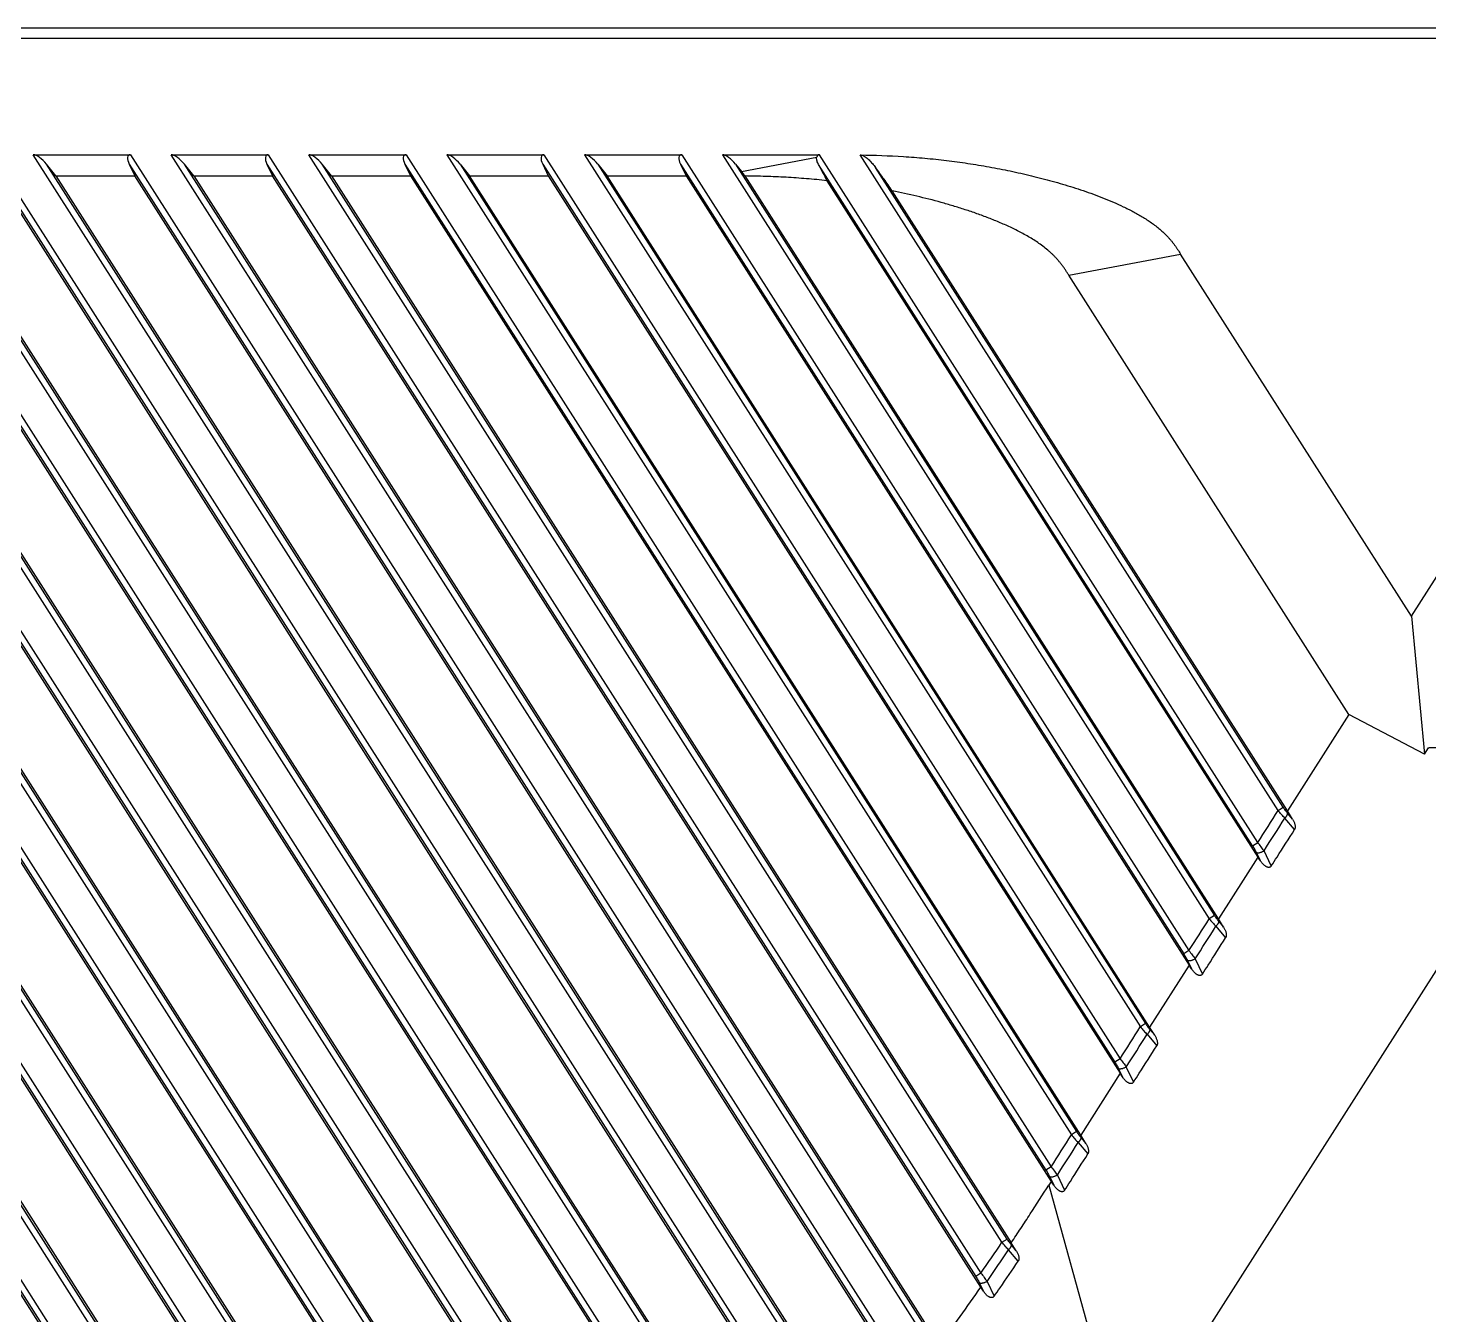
# Model space of a CAD drawing. Header units: millimetres. Extents: x 1409 to 26878, y 589 to 5187.
# Drawn here: x 2720.2 to 2786.5, y 1352.3 to 1413.2 of the extents above; entities that cross this region are included whole.
import ezdxf

# ---------------------------------------------------------------- set-up
doc = ezdxf.new("R2010")
doc.units = ezdxf.units.MM

msp = doc.modelspace()

# ---------------------------------------------------------------- linework, layer by layer
at = {"color": 7, "linetype": 'Continuous'}
for p, q in [((2803.3751, 1413.1998), (2676.3747, 1413.1998)), ((2803.0565, 1412.6998), (2681.4953, 1412.6998)), ((2785.6345, 1385.3527), (2803.0565, 1412.6998)), ((2685.8832, 1407.1998), (2732.3898, 1334.1991)), ((2734.7962, 1333.4399), (2687.806, 1407.1998)), ((2692.4045, 1407.1998), (2739.583, 1333.1443)), ((2741.3319, 1333.4173), (2694.3273, 1407.1998)), ((2698.9258, 1407.1998), (2745.133, 1334.6691)), ((2746.6007, 1335.3832), (2700.8485, 1407.1998)), ((2705.4471, 1407.1998), (2749.895, 1337.4305)), ((2751.1978, 1338.4037), (2707.3698, 1407.1998)), ((2711.9683, 1407.1998), (2754.1699, 1340.9566)), ((2755.3608, 1342.1055), (2713.8911, 1407.1998)), ((2718.4896, 1407.1998), (2758.1046, 1345.0168)), ((2759.2131, 1346.2949), (2720.4124, 1407.1998)), ((2720.4124, 1407.1998), (2725.0109, 1407.1998)), ((2725.0109, 1407.1998), (2761.7841, 1349.4775)), ((2762.8288, 1350.8557), (2726.9337, 1407.1998)), ((2726.9337, 1407.1998), (2731.5322, 1407.1998)), ((2731.5322, 1407.1998), (2765.263, 1354.2531)), ((2766.2561, 1355.7123), (2733.455, 1407.1998)), ((2733.455, 1407.1998), (2738.0596, 1407.1998)), ((2738.0596, 1407.1998), (2768.584, 1359.286)), ((2739.9824, 1407.1998), (2769.5446, 1360.7964)), ((2739.9824, 1407.1998), (2744.5809, 1407.1998)), ((2744.5809, 1407.1998), (2771.8447, 1364.4042)), ((2746.5037, 1407.1998), (2772.8053, 1365.9145)), ((2746.5037, 1407.1998), (2751.1022, 1407.1998)), ((2751.1022, 1407.1998), (2775.1053, 1369.5224)), ((2753.025, 1407.1998), (2776.0659, 1371.0327)), ((2753.025, 1407.1998), (2757.6235, 1407.1998)), ((2753.9229, 1406.4146), (2757.488, 1407.0883)), ((2778.366, 1374.6406), (2757.6235, 1407.1998)), ((2779.3266, 1376.1509), (2759.551, 1407.1923)), ((2685.8229, 1406.7551), (2732.1454, 1334.0434)), ((2735.0406, 1333.5956), (2688.4329, 1406.7551)), ((2692.3442, 1406.7551), (2739.3386, 1332.9886)), ((2741.5763, 1333.573), (2694.9541, 1406.7551)), ((2698.8655, 1406.7551), (2744.8886, 1334.5134)), ((2746.8451, 1335.5389), (2701.4754, 1406.7551)), ((2705.3868, 1406.7551), (2749.6506, 1337.2748)), ((2751.4422, 1338.5594), (2707.9967, 1406.7551)), ((2711.9081, 1406.7551), (2753.9255, 1340.8009)), ((2755.6052, 1342.2612), (2714.518, 1406.7551)), ((2718.4294, 1406.7551), (2757.8602, 1344.8611)), ((2759.4575, 1346.4506), (2721.0393, 1406.7551)), ((2721.4813, 1406.1998), (2721.0393, 1406.7551)), ((2724.9506, 1406.7551), (2761.5397, 1349.3218)), ((2724.9506, 1406.7551), (2725.2162, 1406.1998)), ((2763.0732, 1351.0114), (2727.5606, 1406.7551)), ((2728.0026, 1406.1998), (2727.5606, 1406.7551)), ((2731.4719, 1406.7551), (2731.7375, 1406.1998)), ((2731.4719, 1406.7551), (2765.0186, 1354.0974)), ((2734.5239, 1406.1998), (2734.0819, 1406.7551)), ((2766.5005, 1355.868), (2734.0819, 1406.7551)), ((2737.9993, 1406.7551), (2738.2649, 1406.1998)), ((2737.9993, 1406.7551), (2768.3396, 1359.1303)), ((2740.6093, 1406.7551), (2741.0512, 1406.1998)), ((2740.6093, 1406.7551), (2769.789, 1360.9521)), ((2744.5206, 1406.7551), (2771.6003, 1364.2485)), ((2744.5206, 1406.7551), (2744.7862, 1406.1998)), ((2747.1306, 1406.7551), (2747.5725, 1406.1998)), ((2747.1306, 1406.7551), (2773.0497, 1366.0702)), ((2751.0419, 1406.7551), (2774.8609, 1369.3667)), ((2751.0419, 1406.7551), (2751.3075, 1406.1998)), ((2753.6519, 1406.7551), (2776.3103, 1371.1884)), ((2753.6519, 1406.7551), (2753.9229, 1406.4146)), ((2778.1216, 1374.4849), (2757.5723, 1406.7407)), ((2779.571, 1376.3066), (2760.2782, 1406.5902)), ((2732.158, 1333.8852), (2686.0885, 1406.1998)), ((2688.8748, 1406.1998), (2735.5738, 1332.8971)), ((2739.4068, 1332.7431), (2692.6097, 1406.1998)), ((2695.3961, 1406.1998), (2741.9277, 1333.1598)), ((2745.0035, 1334.1945), (2699.131, 1406.1998)), ((2701.9174, 1406.1998), (2747.1285, 1335.2326)), ((2749.8026, 1336.8978), (2705.6523, 1406.1998)), ((2708.4387, 1406.1998), (2751.6914, 1338.3066)), ((2754.1066, 1340.3782), (2712.1736, 1406.1998)), ((2714.96, 1406.1998), (2755.8341, 1342.0403)), ((2758.0646, 1344.4017), (2718.6949, 1406.1998)), ((2721.4813, 1406.1998), (2759.673, 1346.2509)), ((2721.4813, 1406.1998), (2725.2162, 1406.1998)), ((2761.7633, 1348.8324), (2725.2162, 1406.1998)), ((2728.0026, 1406.1998), (2763.2789, 1350.827)), ((2728.0026, 1406.1998), (2731.7375, 1406.1998)), ((2765.258, 1353.5831), (2731.7375, 1406.1998)), ((2734.5239, 1406.1998), (2766.6989, 1355.695)), ((2734.5239, 1406.1998), (2738.2649, 1406.1998)), ((2738.2649, 1406.1998), (2768.5902, 1358.5986)), ((2769.9834, 1360.7854), (2741.0512, 1406.1998)), ((2741.0512, 1406.1998), (2744.7862, 1406.1998)), ((2744.7862, 1406.1998), (2771.8509, 1363.7167)), ((2773.2441, 1365.9036), (2747.5725, 1406.1998)), ((2747.5725, 1406.1998), (2751.3075, 1406.1998)), ((2751.3075, 1406.1998), (2775.1115, 1368.8349)), ((2776.5047, 1371.0218), (2754.0972, 1406.1944)), ((2757.9749, 1405.9704), (2778.3722, 1373.9531)), ((2779.7653, 1376.14), (2761.0668, 1405.4907)), ((2769.4186, 1401.5007), (2774.71, 1402.5007)), ((2785.6345, 1385.3527), (2774.71, 1402.5007)), ((2782.6703, 1380.6998), (2769.4186, 1401.5007)), ((2785.6345, 1385.3527), (2786.251, 1378.8294)), ((2782.6703, 1380.6998), (2779.7653, 1376.14)), ((2786.251, 1378.8294), (2782.6703, 1380.6998)), ((2793.2204, 1378.6719), (2772.0472, 1345.4366)), ((2786.251, 1378.8294), (2786.4423, 1379.1298)), ((2786.4423, 1379.1298), (2786.4663, 1379.1302)), ((2779.3266, 1376.1509), (2779.571, 1376.3066)), ((2780.0079, 1375.7489), (2779.7653, 1376.14)), ((2780.0079, 1375.7489), (2779.7742, 1376.0265)), ((2780.1041, 1375.2532), (2779.6463, 1375.7973)), ((2778.1216, 1374.4849), (2778.366, 1374.6406)), ((2778.3722, 1373.9531), (2776.5047, 1371.0218)), ((2778.4865, 1373.7784), (2778.2993, 1374.1669)), ((2778.4865, 1373.7784), (2778.3722, 1373.9531)), ((2779.0044, 1373.5317), (2778.6596, 1374.2481)), ((2776.3103, 1371.1884), (2776.0659, 1371.0327)), ((2776.3857, 1370.6791), (2776.8434, 1370.135)), ((2776.7473, 1370.6307), (2776.5047, 1371.0218)), ((2776.5136, 1370.9083), (2776.7473, 1370.6307)), ((2775.1053, 1369.5224), (2774.8609, 1369.3667)), ((2775.1115, 1368.8349), (2773.2441, 1365.9036)), ((2775.0387, 1369.0487), (2775.2258, 1368.6602)), ((2775.2258, 1368.6602), (2775.1115, 1368.8349)), ((2775.399, 1369.1299), (2775.7438, 1368.4135)), ((2773.0497, 1366.0702), (2772.8053, 1365.9145)), ((2773.4866, 1365.5125), (2773.2441, 1365.9036)), ((2773.125, 1365.5609), (2773.5828, 1365.0168)), ((2773.253, 1365.7901), (2773.4866, 1365.5125)), ((2771.8447, 1364.4042), (2771.6003, 1364.2485)), ((2771.7781, 1363.9305), (2771.9652, 1363.542)), ((2772.1383, 1364.0118), (2772.4832, 1363.2953)), ((2771.8509, 1363.7167), (2769.9834, 1360.7854)), ((2771.9652, 1363.542), (2771.8509, 1363.7167)), ((2769.789, 1360.9521), (2769.5446, 1360.7964)), ((2770.226, 1360.3943), (2769.9834, 1360.7854)), ((2769.9923, 1360.672), (2770.226, 1360.3943)), ((2769.8644, 1360.4427), (2770.3221, 1359.8987)), ((2768.584, 1359.286), (2768.3396, 1359.1303)), ((2768.5902, 1358.5986), (2768.479, 1358.4239)), ((2768.5174, 1358.8123), (2768.7046, 1358.4238)), ((2768.7046, 1358.4238), (2768.5902, 1358.5986)), ((2768.8777, 1358.8936), (2769.2225, 1358.1771)), ((2768.479, 1358.4239), (2772.0472, 1345.4366)), ((2766.2561, 1355.7123), (2766.5005, 1355.868)), ((2767.0261, 1354.82), (2766.5722, 1355.358)), ((2766.9342, 1355.3158), (2766.6989, 1355.695)), ((2766.9342, 1355.3158), (2766.7021, 1355.5907)), ((2765.263, 1354.2531), (2765.0186, 1354.0974)), ((2765.1935, 1353.7837), (2765.3749, 1353.4044)), ((2765.3749, 1353.4044), (2765.258, 1353.5831)), ((2765.5514, 1353.8607), (2765.887, 1353.1581))]:
    msp.add_line(p, q, dxfattribs=at)
for centre, radius, start, end in [((2578.7991, 1502.6313), 237.0835, 327.326235, 327.758804), ((2575.0522, 1505.0195), 241.9858, 327.288503, 327.723377), ((2575.5107, 1497.5308), 237.1163, 327.326253, 327.758762), ((2571.7636, 1499.9191), 242.019, 327.288526, 327.723341), ((2572.2515, 1492.4116), 237.1146, 327.326259, 327.758771), ((2568.5031, 1494.8008), 242.0187, 327.288533, 327.723349), ((2569.005, 1487.2845), 237.0978, 327.326242, 327.758785), ((2565.2625, 1489.6699), 241.995, 327.288507, 327.723365), ((2656.6755, 1429.227), 131.9558, 325.376963, 326.143393), ((2657.2106, 1428.8215), 131.7454, 325.320749, 326.108855)]:
    msp.add_arc(centre, radius, start, end, dxfattribs=at)
for centre, start_param, end_param in [((2720.7947, 1406.5998), -1.6198208, -0.3108239), ((2725.3932, 1406.5998), -0.3108239, 0.9981731), ((2727.3159, 1406.5998), -1.6198208, -0.3108239), ((2731.9145, 1406.5998), -0.3108239, 0.9981731), ((2733.8372, 1406.5998), -1.6198208, -0.3108239), ((2738.4418, 1406.5998), -0.3108239, 0.9981731), ((2740.3646, 1406.5998), -1.6198208, -0.3108239), ((2744.9631, 1406.5998), -0.3108239, 0.9981731), ((2746.8859, 1406.5998), -1.6198208, -0.3108239), ((2751.4844, 1406.5998), -0.3108239, 0.9981731), ((2753.4072, 1406.5998), -1.6198208, -0.3108239), ((2758.0057, 1406.5998), -0.3108239, 0.3086255)]:
    msp.add_ellipse(centre, major_axis=(-0.4727, 0.5712), ratio=0.3881945, start_param=start_param, end_param=end_param, dxfattribs=at)
for points, knots in [([(2757.5723, 1406.7407), (2757.5587, 1406.7683), (2757.5331, 1406.824), (2757.5074, 1406.8959), (2757.4926, 1406.9546), (2757.4852, 1406.999), (2757.4825, 1407.0438), (2757.4851, 1407.0737), (2757.488, 1407.0883)], [0, 0, 0, 0, 0.2543029, 0.5054461, 0.6298792, 0.7536105, 0.8768269, 1, 1, 1, 1]), ([(2759.551, 1407.1923), (2759.5614, 1407.1921), (2759.5821, 1407.1902), (2759.6224, 1407.1817), (2759.6708, 1407.1645), (2759.7257, 1407.1375), (2759.795, 1407.0957), (2759.8758, 1407.0355), (2759.9657, 1406.9553), (2760.05, 1406.8695), (2760.1565, 1406.7496), (2760.2307, 1406.6547), (2760.2782, 1406.5902)], [0, 0, 0, 0, 0.032107, 0.0641269, 0.1276997, 0.1908158, 0.2535804, 0.3783905, 0.5027548, 0.6269723, 0.7512086, 1, 1, 1, 1]), ([(2759.551, 1407.1923), (2760.232, 1407.1823), (2761.2536, 1407.1468), (2762.6119, 1407.0416), (2763.6279, 1406.9335), (2764.6405, 1406.7964), (2765.6487, 1406.6305), (2766.6517, 1406.4357), (2767.6486, 1406.2113), (2768.6379, 1405.9559), (2769.6179, 1405.6665), (2770.4244, 1405.393), (2771.061, 1405.1506), (2771.5332, 1404.9555), (2771.9211, 1404.7801), (2772.2272, 1404.6307), (2772.4543, 1404.5137), (2772.6785, 1404.3912), (2772.8993, 1404.2627), (2773.1161, 1404.1275), (2773.328, 1403.9848), (2773.5341, 1403.8337), (2773.7331, 1403.6734), (2773.9236, 1403.503), (2774.0738, 1403.3519), (2774.188, 1403.2255), (2774.2706, 1403.128), (2774.3502, 1403.0281), (2774.4268, 1402.9258), (2774.5004, 1402.8214), (2774.5955, 1402.6801), (2774.6643, 1402.5725), (2774.71, 1402.5007)], [0, 0, 0, 0, 0.124992, 0.1874926, 0.2499927, 0.3124917, 0.37499, 0.4374876, 0.4999846, 0.5624812, 0.6249771, 0.687472, 0.7187216, 0.7499711, 0.7812207, 0.7968466, 0.8124724, 0.8280983, 0.843725, 0.8593512, 0.8749786, 0.8906053, 0.9062331, 0.9218603, 0.9374884, 0.945303, 0.953118, 0.9609335, 0.9687484, 0.9765612, 0.9843737, 1, 1, 1, 1]), ([(2754.0972, 1406.1944), (2754.0827, 1406.2129), (2754.0248, 1406.2865), (2753.9666, 1406.3597), (2753.9229, 1406.4146)], [0, 0, 0, 0, 0.2508947, 1, 1, 1, 1]), ([(2757.5723, 1406.7407), (2757.6361, 1406.6123), (2757.7683, 1406.3544), (2757.9051, 1406.099), (2757.9749, 1405.9704)], [0, 0, 0, 0, 0.4950616, 1, 1, 1, 1]), ([(2761.0668, 1405.4907), (2760.9366, 1405.6759), (2760.6759, 1406.0439), (2760.4114, 1406.4093), (2760.2782, 1406.5902)], [0, 0, 0, 0, 0.5019589, 1, 1, 1, 1]), ([(2757.9749, 1405.9704), (2757.653, 1406.006), (2757.0083, 1406.0684), (2756.0392, 1406.1356), (2755.0686, 1406.1776), (2754.421, 1406.1906), (2754.0972, 1406.1944)], [0, 0, 0, 0, 0.2500003, 0.5000004, 0.7500001, 1, 1, 1, 1]), ([(2769.4186, 1401.5007), (2769.3921, 1401.5424), (2769.3389, 1401.6258), (2769.2577, 1401.7499), (2769.1739, 1401.8724), (2769.0864, 1401.9922), (2768.995, 1402.1091), (2768.8994, 1402.2227), (2768.7997, 1402.3326), (2768.696, 1402.4388), (2768.5887, 1402.5414), (2768.4412, 1402.6733), (2768.1726, 1402.8919), (2767.765, 1403.1731), (2767.2517, 1403.4714), (2766.722, 1403.7393), (2766.2709, 1403.9422), (2765.9058, 1404.0943), (2765.5381, 1404.2401), (2765.0742, 1404.4116), (2764.5123, 1404.6022), (2763.9459, 1404.7792), (2763.1858, 1404.9986), (2762.2277, 1405.2442), (2761.4546, 1405.4129), (2761.0668, 1405.4907)], [0, 0, 0, 0, 0.0156252, 0.0312502, 0.0468754, 0.0625048, 0.0781349, 0.093764, 0.109394, 0.1250256, 0.140657, 0.1562864, 0.187543, 0.2500354, 0.3125317, 0.3750294, 0.4375275, 0.4687782, 0.5000282, 0.5625266, 0.6250244, 0.6875225, 0.7500204, 0.8750099, 1, 1, 1, 1]), ([(2793.2204, 1378.6719), (2793.2216, 1378.6738), (2793.2237, 1378.6778), (2793.225, 1378.6845), (2793.2243, 1378.6912), (2793.2216, 1378.6974), (2793.2177, 1378.7029), (2793.2115, 1378.7093), (2793.2027, 1378.7161), (2793.1913, 1378.723), (2793.1795, 1378.7291), (2793.1674, 1378.7345), (2793.1509, 1378.7412), (2793.13, 1378.7486), (2793.1045, 1378.7564), (2793.0789, 1378.7635), (2793.0531, 1378.77), (2793.0272, 1378.7761), (2792.9925, 1378.7837), (2792.949, 1378.7924), (2792.8966, 1378.802), (2792.8441, 1378.8107), (2792.7915, 1378.8189), (2792.7213, 1378.8291), (2792.6333, 1378.8409), (2792.5276, 1378.8537), (2792.3866, 1378.8694), (2792.21, 1378.887), (2791.9979, 1378.9058), (2791.7856, 1378.9228), (2791.5732, 1378.9383), (2791.3607, 1378.9526), (2791.1482, 1378.9659), (2790.9356, 1378.9782), (2790.6521, 1378.9937), (2790.2976, 1379.0114), (2789.8721, 1379.0303), (2789.4465, 1379.0474), (2789.0209, 1379.0628), (2788.5952, 1379.0767), (2788.2404, 1379.0873), (2787.9566, 1379.0951), (2787.7437, 1379.1008), (2787.5308, 1379.1061), (2787.3179, 1379.1111), (2787.105, 1379.1158), (2786.8921, 1379.1208), (2786.6792, 1379.1259), (2786.5373, 1379.1289), (2786.4663, 1379.1302)], [0, 0, 0, 0, 0.0009807, 0.0019608, 0.0029408, 0.00392, 0.0048996, 0.0058771, 0.0078294, 0.009782, 0.0117346, 0.0136872, 0.0156399, 0.019545, 0.0234503, 0.0273557, 0.0312612, 0.0351668, 0.0390724, 0.0468837, 0.0546951, 0.0625066, 0.0703182, 0.0781299, 0.0937534, 0.1093771, 0.125001, 0.1562489, 0.1874974, 0.2187461, 0.2499951, 0.2812443, 0.3124936, 0.3437431, 0.3749928, 0.4374923, 0.4999922, 0.5624924, 0.6249929, 0.6874936, 0.7499946, 0.7812451, 0.8124957, 0.8437464, 0.874997, 0.9062477, 0.9374985, 0.9687493, 1, 1, 1, 1]), ([(2779.6463, 1375.7973), (2779.6195, 1375.8239), (2779.5655, 1375.8793), (2779.4576, 1375.996), (2779.3785, 1376.0879), (2779.3266, 1376.1509)], [0, 0, 0, 0, 0.2378399, 0.4861978, 1, 1, 1, 1]), ([(2779.7742, 1376.0265), (2779.7565, 1376.0476), (2779.7212, 1376.0914), (2779.6521, 1376.1838), (2779.6028, 1376.2567), (2779.571, 1376.3066)], [0, 0, 0, 0, 0.2383761, 0.4869474, 1, 1, 1, 1]), ([(2779.6463, 1375.7973), (2779.6662, 1375.8162), (2779.6937, 1375.8459), (2779.725, 1375.8879), (2779.744, 1375.9185), (2779.7588, 1375.948), (2779.7691, 1375.9761), (2779.7746, 1376.0021), (2779.775, 1376.0188), (2779.7742, 1376.0265)], [0, 0, 0, 0, 0.3055994, 0.4486624, 0.5823825, 0.7051123, 0.8156934, 0.9138055, 1, 1, 1, 1]), ([(2779.0044, 1373.5317), (2779.0952, 1373.6725), (2779.4636, 1374.2452), (2779.8295, 1374.8194), (2780.1041, 1375.2532)], [0, 0, 0, 0, 0.246028, 1, 1, 1, 1]), ([(2780.0079, 1375.7489), (2780.0195, 1375.7302), (2780.0416, 1375.6922), (2780.0712, 1375.6334), (2780.0967, 1375.5726), (2780.1173, 1375.5099), (2780.1316, 1375.4455), (2780.1365, 1375.3906), (2780.1345, 1375.3466), (2780.1294, 1375.314), (2780.1198, 1375.2823), (2780.1099, 1375.2625), (2780.1041, 1375.2532)], [0, 0, 0, 0, 0.1249486, 0.2499087, 0.3748706, 0.499841, 0.6248138, 0.7497721, 0.812318, 0.8748649, 0.9374413, 1, 1, 1, 1]), ([(2778.6596, 1374.2481), (2778.6151, 1374.3142), (2778.52, 1374.4472), (2778.4191, 1374.5758), (2778.366, 1374.6406)], [0, 0, 0, 0, 0.4873438, 1, 1, 1, 1]), ([(2778.2993, 1374.1669), (2778.2736, 1374.2204), (2778.2173, 1374.3282), (2778.1549, 1374.4325), (2778.1216, 1374.4849)], [0, 0, 0, 0, 0.4888858, 1, 1, 1, 1]), ([(2778.2993, 1374.1669), (2778.3082, 1374.1622), (2778.3297, 1374.1552), (2778.3663, 1374.1518), (2778.409, 1374.1544), (2778.4564, 1374.1629), (2778.507, 1374.1769), (2778.5589, 1374.1962), (2778.6103, 1374.2198), (2778.6435, 1374.2383), (2778.6596, 1374.2481)], [0, 0, 0, 0, 0.0792954, 0.1752899, 0.2879689, 0.4154066, 0.554449, 0.7011607, 0.8512167, 1, 1, 1, 1]), ([(2779.0044, 1373.5317), (2778.9969, 1373.52), (2778.9835, 1373.5034), (2778.9617, 1373.4858), (2778.9434, 1373.4752), (2778.9238, 1373.4677), (2778.8963, 1373.4618), (2778.861, 1373.4619), (2778.8199, 1373.4711), (2778.7809, 1373.4867), (2778.7441, 1373.5069), (2778.6977, 1373.5381), (2778.6444, 1373.5834), (2778.5865, 1373.644), (2778.5338, 1373.7092), (2778.5018, 1373.755), (2778.4865, 1373.7784)], [0, 0, 0, 0, 0.0625191, 0.0938479, 0.1251603, 0.1564889, 0.1877976, 0.2502852, 0.3127834, 0.3752795, 0.4377686, 0.5002529, 0.625159, 0.7500914, 0.8750402, 1, 1, 1, 1]), ([(2776.3103, 1371.1884), (2776.3421, 1371.1385), (2776.3914, 1371.0656), (2776.4606, 1370.9732), (2776.4959, 1370.9294), (2776.5136, 1370.9083)], [0, 0, 0, 0, 0.5129886, 0.761589, 1, 1, 1, 1]), ([(2776.0659, 1371.0327), (2776.1179, 1370.9697), (2776.1969, 1370.8778), (2776.3049, 1370.7611), (2776.3588, 1370.7057), (2776.3857, 1370.6791)], [0, 0, 0, 0, 0.5137377, 0.762126, 1, 1, 1, 1]), ([(2776.5136, 1370.9083), (2776.5144, 1370.9006), (2776.514, 1370.8839), (2776.5084, 1370.8579), (2776.4982, 1370.8298), (2776.4834, 1370.8003), (2776.4644, 1370.7698), (2776.4331, 1370.7277), (2776.4055, 1370.698), (2776.3857, 1370.6791)], [0, 0, 0, 0, 0.0861944, 0.1843064, 0.2948875, 0.4176174, 0.5513375, 0.6944005, 1, 1, 1, 1]), ([(2776.7473, 1370.6307), (2776.7588, 1370.612), (2776.7809, 1370.5741), (2776.8105, 1370.5152), (2776.8361, 1370.4544), (2776.8566, 1370.3917), (2776.8709, 1370.3273), (2776.8759, 1370.2724), (2776.8739, 1370.2285), (2776.8687, 1370.1958), (2776.8592, 1370.1641), (2776.8493, 1370.1443), (2776.8434, 1370.135)], [0, 0, 0, 0, 0.1249486, 0.2499089, 0.374871, 0.4998415, 0.6248139, 0.7497717, 0.8123175, 0.8748656, 0.937442, 1, 1, 1, 1]), ([(2775.7438, 1368.4135), (2775.8346, 1368.5543), (2776.2029, 1369.127), (2776.5688, 1369.7012), (2776.8434, 1370.135)], [0, 0, 0, 0, 0.2460284, 1, 1, 1, 1]), ([(2774.8609, 1369.3667), (2774.8943, 1369.3144), (2774.9566, 1369.21), (2775.0129, 1369.1022), (2775.0387, 1369.0487)], [0, 0, 0, 0, 0.5110514, 1, 1, 1, 1]), ([(2775.1053, 1369.5224), (2775.1585, 1369.4577), (2775.2594, 1369.329), (2775.3544, 1369.196), (2775.399, 1369.1299)], [0, 0, 0, 0, 0.5125867, 1, 1, 1, 1]), ([(2775.399, 1369.1299), (2775.3829, 1369.1201), (2775.3497, 1369.1016), (2775.2983, 1369.078), (2775.2464, 1369.0588), (2775.1958, 1369.0447), (2775.1483, 1369.0362), (2775.1056, 1369.0337), (2775.0691, 1369.037), (2775.0476, 1369.044), (2775.0387, 1369.0487)], [0, 0, 0, 0, 0.1487833, 0.2988393, 0.445551, 0.5845934, 0.7120311, 0.8247101, 0.9207046, 1, 1, 1, 1]), ([(2775.7438, 1368.4135), (2775.7362, 1368.4018), (2775.7229, 1368.3852), (2775.701, 1368.3676), (2775.6828, 1368.357), (2775.6631, 1368.3495), (2775.6357, 1368.3436), (2775.6004, 1368.3437), (2775.5593, 1368.3529), (2775.5203, 1368.3685), (2775.4835, 1368.3886), (2775.4371, 1368.4199), (2775.3837, 1368.4652), (2775.3258, 1368.5258), (2775.2732, 1368.591), (2775.2411, 1368.6369), (2775.2258, 1368.6602)], [0, 0, 0, 0, 0.0625202, 0.0938457, 0.1251567, 0.1564737, 0.1877771, 0.2502436, 0.3127326, 0.3752252, 0.437715, 0.500204, 0.6251174, 0.7500632, 0.8750252, 1, 1, 1, 1]), ([(2772.8053, 1365.9145), (2772.8572, 1365.8515), (2772.9363, 1365.7596), (2773.0442, 1365.6429), (2773.0982, 1365.5876), (2773.125, 1365.5609)], [0, 0, 0, 0, 0.5137377, 0.762126, 1, 1, 1, 1]), ([(2773.0497, 1366.0702), (2773.0815, 1366.0203), (2773.1308, 1365.9474), (2773.1999, 1365.855), (2773.2352, 1365.8112), (2773.253, 1365.7901)], [0, 0, 0, 0, 0.5129886, 0.761589, 1, 1, 1, 1]), ([(2773.253, 1365.7901), (2773.2537, 1365.7824), (2773.2533, 1365.7657), (2773.2478, 1365.7397), (2773.2375, 1365.7116), (2773.2228, 1365.6821), (2773.2037, 1365.6516), (2773.1725, 1365.6095), (2773.1449, 1365.5799), (2773.125, 1365.5609)], [0, 0, 0, 0, 0.0861944, 0.1843064, 0.2948875, 0.4176174, 0.5513375, 0.6944005, 1, 1, 1, 1]), ([(2773.4866, 1365.5125), (2773.4982, 1365.4938), (2773.5203, 1365.4559), (2773.5499, 1365.397), (2773.5754, 1365.3362), (2773.596, 1365.2736), (2773.6103, 1365.2091), (2773.6152, 1365.1542), (2773.6132, 1365.1103), (2773.6081, 1365.0776), (2773.5985, 1365.0459), (2773.5886, 1365.0261), (2773.5828, 1365.0168)], [0, 0, 0, 0, 0.1249486, 0.2499089, 0.374871, 0.4998415, 0.6248139, 0.7497717, 0.8123175, 0.8748656, 0.937442, 1, 1, 1, 1]), ([(2772.4832, 1363.2953), (2772.5739, 1363.4361), (2772.9423, 1364.0088), (2773.3082, 1364.583), (2773.5828, 1365.0168)], [0, 0, 0, 0, 0.246028, 1, 1, 1, 1]), ([(2771.6003, 1364.2485), (2771.6336, 1364.1962), (2771.696, 1364.0918), (2771.7523, 1363.984), (2771.7781, 1363.9305)], [0, 0, 0, 0, 0.5110514, 1, 1, 1, 1]), ([(2772.1383, 1364.0118), (2772.1222, 1364.0019), (2772.089, 1363.9835), (2772.0376, 1363.9598), (2771.9857, 1363.9406), (2771.9351, 1363.9265), (2771.8877, 1363.918), (2771.845, 1363.9155), (2771.8084, 1363.9189), (2771.7869, 1363.9258), (2771.7781, 1363.9305)], [0, 0, 0, 0, 0.1487833, 0.2988393, 0.445551, 0.5845934, 0.7120311, 0.8247101, 0.9207046, 1, 1, 1, 1]), ([(2771.8447, 1364.4042), (2771.8978, 1364.3395), (2771.9987, 1364.2108), (2772.0938, 1364.0778), (2772.1383, 1364.0118)], [0, 0, 0, 0, 0.5125867, 1, 1, 1, 1]), ([(2772.4832, 1363.2953), (2772.4756, 1363.2836), (2772.4622, 1363.2671), (2772.4404, 1363.2494), (2772.4222, 1363.2389), (2772.4025, 1363.2313), (2772.3751, 1363.2254), (2772.3397, 1363.2255), (2772.2987, 1363.2348), (2772.2596, 1363.2504), (2772.2228, 1363.2705), (2772.1764, 1363.3017), (2772.1231, 1363.347), (2772.0652, 1363.4076), (2772.0125, 1363.4729), (2771.9805, 1363.5187), (2771.9652, 1363.542)], [0, 0, 0, 0, 0.0625205, 0.093846, 0.1251568, 0.1564736, 0.1877769, 0.2502432, 0.3127321, 0.3752248, 0.4377147, 0.5002037, 0.6251173, 0.7500631, 0.8750252, 1, 1, 1, 1]), ([(2769.5446, 1360.7964), (2769.5966, 1360.7333), (2769.6756, 1360.6414), (2769.7836, 1360.5247), (2769.8376, 1360.4694), (2769.8644, 1360.4427)], [0, 0, 0, 0, 0.5137377, 0.762126, 1, 1, 1, 1]), ([(2769.789, 1360.9521), (2769.8209, 1360.9021), (2769.8701, 1360.8292), (2769.9393, 1360.7368), (2769.9746, 1360.693), (2769.9923, 1360.672)], [0, 0, 0, 0, 0.5129885, 0.7615889, 1, 1, 1, 1]), ([(2769.9923, 1360.672), (2769.9931, 1360.6642), (2769.9927, 1360.6475), (2769.9872, 1360.6215), (2769.9769, 1360.5934), (2769.9621, 1360.5639), (2769.9431, 1360.5334), (2769.9118, 1360.4913), (2769.8843, 1360.4617), (2769.8644, 1360.4427)], [0, 0, 0, 0, 0.0861944, 0.1843064, 0.2948875, 0.4176174, 0.5513375, 0.6944005, 1, 1, 1, 1]), ([(2770.226, 1360.3943), (2770.2375, 1360.3757), (2770.2596, 1360.3377), (2770.2893, 1360.2788), (2770.3148, 1360.218), (2770.3353, 1360.1554), (2770.3496, 1360.0909), (2770.3546, 1360.036), (2770.3526, 1359.9921), (2770.3475, 1359.9594), (2770.3379, 1359.9278), (2770.328, 1359.9079), (2770.3221, 1359.8987)], [0, 0, 0, 0, 0.1249486, 0.2499089, 0.374871, 0.4998415, 0.6248139, 0.7497717, 0.8123175, 0.8748656, 0.937442, 1, 1, 1, 1]), ([(2768.584, 1359.286), (2768.6372, 1359.2213), (2768.7381, 1359.0927), (2768.8331, 1358.9596), (2768.8777, 1358.8936)], [0, 0, 0, 0, 0.5125867, 1, 1, 1, 1]), ([(2769.2225, 1358.1771), (2769.3133, 1358.3179), (2769.6816, 1358.8906), (2770.0475, 1359.4649), (2770.3221, 1359.8987)], [0, 0, 0, 0, 0.2460284, 1, 1, 1, 1]), ([(2768.3396, 1359.1303), (2768.373, 1359.078), (2768.4353, 1358.9736), (2768.4916, 1358.8658), (2768.5174, 1358.8123)], [0, 0, 0, 0, 0.5110514, 1, 1, 1, 1]), ([(2768.8777, 1358.8936), (2768.8616, 1358.8837), (2768.8284, 1358.8653), (2768.777, 1358.8416), (2768.7251, 1358.8224), (2768.6745, 1358.8083), (2768.627, 1358.7998), (2768.5843, 1358.7973), (2768.5478, 1358.8007), (2768.5263, 1358.8076), (2768.5174, 1358.8123)], [0, 0, 0, 0, 0.1487833, 0.2988393, 0.445551, 0.5845934, 0.7120311, 0.8247101, 0.9207046, 1, 1, 1, 1]), ([(2766.6989, 1355.695), (2766.8498, 1355.9208), (2767.1502, 1356.3731), (2767.746, 1357.2812), (2768.1872, 1357.9659), (2768.479, 1358.4239)], [0, 0, 0, 0, 0.2500004, 0.5000009, 1, 1, 1, 1]), ([(2769.2225, 1358.1771), (2769.2149, 1358.1654), (2769.2016, 1358.1489), (2769.1797, 1358.1312), (2769.1615, 1358.1207), (2769.1418, 1358.1131), (2769.1144, 1358.1072), (2769.0791, 1358.1073), (2769.038, 1358.1166), (2768.999, 1358.1322), (2768.9622, 1358.1523), (2768.9158, 1358.1835), (2768.8624, 1358.2288), (2768.8045, 1358.2895), (2768.7519, 1358.3547), (2768.7198, 1358.4005), (2768.7046, 1358.4238)], [0, 0, 0, 0, 0.0625206, 0.0938459, 0.1251566, 0.1564729, 0.187776, 0.250242, 0.3127309, 0.3752234, 0.437713, 0.500202, 0.6251158, 0.750062, 0.8750247, 1, 1, 1, 1]), ([(2766.5722, 1355.358), (2766.5457, 1355.3847), (2766.4924, 1355.4402), (2766.3856, 1355.5571), (2766.3075, 1355.6492), (2766.2561, 1355.7123)], [0, 0, 0, 0, 0.2376885, 0.4860093, 1, 1, 1, 1]), ([(2766.7021, 1355.5907), (2766.6662, 1355.6332), (2766.5962, 1355.7238), (2766.5321, 1355.8185), (2766.5005, 1355.868)], [0, 0, 0, 0, 0.4866054, 1, 1, 1, 1]), ([(2766.5722, 1355.358), (2766.5925, 1355.3772), (2766.6205, 1355.4072), (2766.6523, 1355.4498), (2766.6716, 1355.4808), (2766.6867, 1355.5108), (2766.6971, 1355.5394), (2766.7026, 1355.5659), (2766.703, 1355.5829), (2766.7021, 1355.5907)], [0, 0, 0, 0, 0.3050175, 0.4480301, 0.5818011, 0.7046446, 0.8153702, 0.9136398, 1, 1, 1, 1]), ([(2766.9342, 1355.3158), (2766.9458, 1355.2971), (2766.9679, 1355.2591), (2766.9975, 1355.2001), (2767.0228, 1355.1392), (2767.0431, 1355.0764), (2767.057, 1355.0118), (2767.0614, 1354.9568), (2767.0588, 1354.9128), (2767.053, 1354.8802), (2767.0427, 1354.8487), (2767.0323, 1354.8291), (2767.0261, 1354.82)], [0, 0, 0, 0, 0.1249495, 0.2499104, 0.3748725, 0.4998426, 0.6248141, 0.7497686, 0.8123159, 0.8748639, 0.9374408, 1, 1, 1, 1]), ([(2765.887, 1353.1581), (2765.9806, 1353.2923), (2766.3635, 1353.8441), (2766.7421, 1354.3988), (2767.0261, 1354.82)], [0, 0, 0, 0, 0.2435706, 1, 1, 1, 1]), ([(2765.0186, 1354.0974), (2765.0515, 1354.0457), (2765.1129, 1353.9428), (2765.1682, 1353.8365), (2765.1935, 1353.7837)], [0, 0, 0, 0, 0.5115105, 1, 1, 1, 1]), ([(2765.263, 1354.2531), (2765.3153, 1354.1883), (2765.4145, 1354.0597), (2765.5078, 1353.9267), (2765.5514, 1353.8607)], [0, 0, 0, 0, 0.5129085, 1, 1, 1, 1]), ([(2763.2789, 1350.827), (2763.6156, 1351.2814), (2764.2818, 1352.1955), (2764.9347, 1353.1191), (2765.258, 1353.5831)], [0, 0, 0, 0, 0.4999997, 1, 1, 1, 1]), ([(2765.5514, 1353.8607), (2765.5354, 1353.8511), (2765.5024, 1353.833), (2765.4513, 1353.8099), (2765.3997, 1353.7912), (2765.3495, 1353.7778), (2765.3024, 1353.7699), (2765.26, 1353.7678), (2765.2237, 1353.7717), (2765.2023, 1353.7789), (2765.1935, 1353.7837)], [0, 0, 0, 0, 0.1488789, 0.2987596, 0.4451454, 0.5838372, 0.711028, 0.8236858, 0.919992, 1, 1, 1, 1]), ([(2765.887, 1353.1581), (2765.8792, 1353.1469), (2765.8609, 1353.1259), (2765.8257, 1353.1033), (2765.7852, 1353.0926), (2765.7436, 1353.0933), (2765.7033, 1353.1026), (2765.6649, 1353.1179), (2765.6286, 1353.1377), (2765.583, 1353.1683), (2765.5304, 1353.2127), (2765.4733, 1353.2723), (2765.4214, 1353.3364), (2765.3899, 1353.3814), (2765.3749, 1353.4044)], [0, 0, 0, 0, 0.0625424, 0.1250443, 0.1875577, 0.2500924, 0.3126147, 0.3751299, 0.4376458, 0.5001516, 0.6250865, 0.7500443, 0.8750186, 1, 1, 1, 1])]:
    msp.add_open_spline(points, degree=3, knots=knots, dxfattribs=at)

doc.saveas('drawing.dxf')
